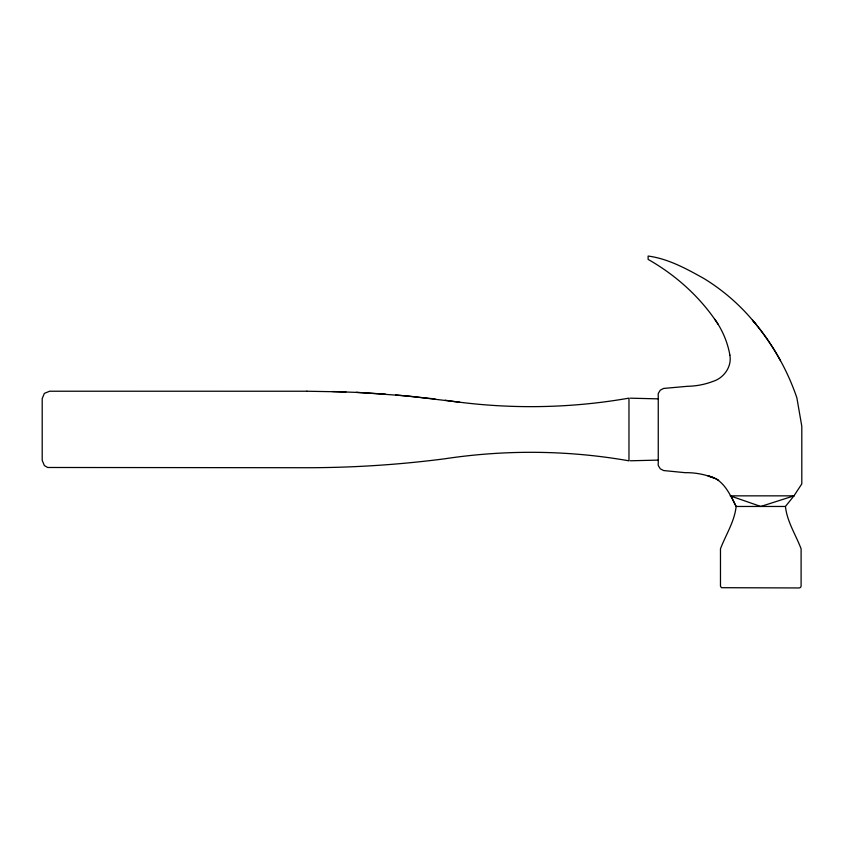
<?xml version="1.0" encoding="UTF-8"?>
<svg xmlns="http://www.w3.org/2000/svg" width="844" height="844" viewBox="0 0 844 844"><rect width="100%" height="100%" fill="white"/><g stroke="black" fill="none" stroke-linecap="round" stroke-linejoin="round"><path stroke-width="1.27" d="M729.849 355.092C732.075 366.644 723.836 378.123 712.874 381.435A77.606 76.182 -90 0 1 687.617 386.288L663.606 388.44L660.293 390.16L658.404 393.22A6.087 5.982 -90 0 0 658.257 395.878L658.257 463.092A6.087 5.982 -90 0 0 658.404 465.761L660.293 468.821L663.606 470.541L685.022 472.672A78.038 76.582 -90 0 1 708.01 475.879C723.329 478.791 729.828 494.12 736.137 506.463L785.437 506.463L793.961 495.85L801.8 483.897L801.8 426.283L796.873 397.841A233.598 233.598 0 0 0 780.478 360.641L776.417 353.531A243.315 241.985 0 0 0 752.458 320.087C738.669 303.787 722.274 289.745 704.065 278.604C686.636 268.825 668.068 258.654 648.118 256.048L648.118 259.393C676.012 275.249 700.604 297.352 718.139 324.318M630.31 460.782L658.267 460.096M307.037 391.236L49.596 391.226L44.363 393.388L42.2 398.579L42.2 460.37L44.363 465.571L47.686 467.481L306.899 467.724C353.045 467.703 399.18 464.717 444.925 458.767C505.862 449.567 568.265 450.158 628.97 460.824L628.97 398.136C568.402 408.77 506.147 409.403 445.347 400.246L445.221 400.235M306.762 391.226L345.987 391.954M630.31 398.178L658.267 398.864M332.441 391.532L357.761 392.439M356.157 392.376L385.497 394.137M357.856 392.449L364.313 392.798M364.661 392.808L408.781 396.1L459.79 402.229M395.636 394.929L435.04 398.948M714.478 478.189L708.01 475.889L714.984 478.39M715.258 478.506L718.645 480.194M755.95 324.318L752.458 320.087A242.608 241.278 0 0 1 780.489 360.631M730.946 495.85L736.137 506.463C734.48 521.803 725.713 534.906 720.47 548.822L720.47 586.116L721.398 587.698L799.257 587.951L800.566 587.413L801.104 586.116L801.104 548.822C795.871 534.906 787.093 521.803 785.437 506.463M714.826 319.338A89.285 88.799 0 0 1 729.891 355.081M793.961 495.85L760.792 506.463L730.187 495.85L793.961 495.85"/></g></svg>
